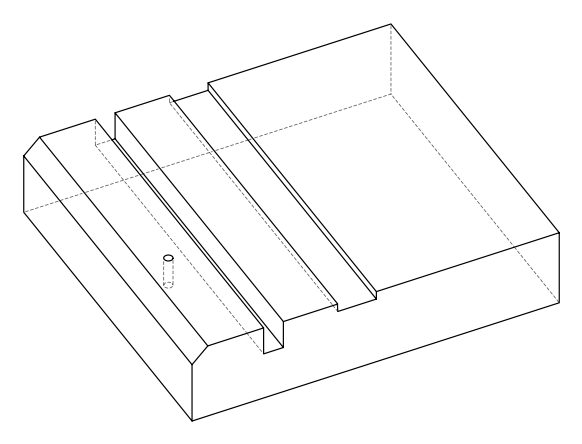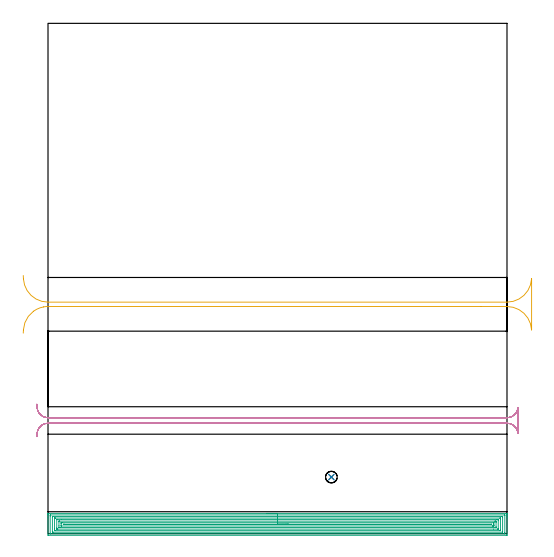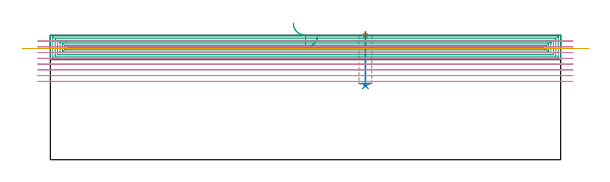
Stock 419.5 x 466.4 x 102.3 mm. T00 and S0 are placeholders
(PLAN: 5 operations, 4 tool changes, 44.7 min)
(1 SPOT_DRILL | STEP1POCKET | NXT0321_9005460120000 | 0.03 min | 1 mm3)
(2 DRILL_BLIND_HOLE_INTO_CENTER | STEP1POCKET | NXT0301_077 | 0.18 min | 3538 mm3)
(3 AREA_MILL | FG_CHAMFER_SURFACE | UGT0205_001 | 27.05 min | 83898 mm3)
(4 MILL_RECTANGULAR_SLOT | SLOT_RECTANGULAR | UGT0201_094 | Follow Part, ap 5, ae 75% | 14.98 min | 399057 mm3)
(5 MILL_RECTANGULAR_SLOT_1 | SLOT_RECTANGULAR_1 | UGT0201_009 | Follow Part, ap 11.25, ae 75% | 2.43 min | 224159 mm3)
(TOOL NXT0321_9005460120000 | NC Spot Drill, 142deg, 12mm, Carbide, Uncoated | D12 PA142 FL30 Z2)
(TOOL NXT0301_077 | Carbide Drill 10.6mm [860.1-1060-053A1-MM 2214] | D10.6 PA140 FL71 Z2)
(TOOL UGT0205_001 | Chamfer Mill 20 x 3 x 45 deg. | D20 FL50 Z2)
(TOOL UGT0201_094 | End mill 20 mm | D20 FL38 Z4)
(TOOL UGT0201_009 | End Mill 45 mm | D45 FL63 Z6)
(OP 1 SPOT_DRILL)
G17 G21 G94 G90
T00 M6
G54
G17 G0 G90 X259. Y51.7 S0 M3
G43 Z112.3 H0
G94 G81 G98 Z101.844 F250. R105.3
G80
M5
M2
(OP 2 DRILL_BLIND_HOLE_INTO_CENTER)
G17 G21 G94 G90
T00 M6
G54
G17 G0 G90 X259. Y51.7 S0 M3
G43 Z112.3 H1
G94 G81 G98 Z60.7 F250. R104.3
G80
M5
M2
(OP 3 AREA_MILL)
G17 G21 G94 G90
T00 M6
G54
G17 G0 G90 X199.75 Y18.5 S1061 M3
G43 Z112.3 H0
G94 G1 X199.788 Z111.428 F250.
X199.902 Z110.564
X200.091 Z109.712
X200.353 Z108.88
X200.687 Z108.074
X201.09 Z107.3
X201.558 Z106.564
X202.09 Z105.872
X202.679 Z105.229
X203.322 Z104.64
X204.014 Z104.108
X204.75 Z103.64
X205.524 Z103.237
X206.33 Z102.903
X207.162 Z102.641
X208.013 Z102.452
X208.878 Z102.338
X209.75 Z102.3
X419.324
X419.49 Y18.498 Z102.289
X419.493 Y18.435 Z102.227
X419.5 Y18.012 Z101.812
Y17.692 Z101.492
Y16.988 Z100.783
Y15.742 Z99.539
Y14.307 Z98.103
X419.499 Y-0.881 Z82.916
X419.495 Y-1.494 Z82.304
X419.492 Y-1.496 Z82.302
X418.877 Y-1.5 Z82.3
X0.623
X0.345 Y-1.497 Z82.302
X0.01 Y-1.492 Z82.306
X0. Y-1.152 Z82.646
Y14.578 Z98.373
Y16.988 Z100.783
Y17.692 Z101.492
Y18.012 Z101.812
X0.007 Y18.435 Z102.227
X0.01 Y18.498 Z102.289
X0.176 Y18.5 Z102.3
X209.75
Y17.086 Z100.886
X417.09
X417.188 Y17.085 Z100.885
X417.384 Y17.08 Z100.88
X417.491 Y17.075 Z100.875
X417.495 Y17.046 Z100.846
X417.498 Y16.988 Z100.788
X417.5 Y16.577 Z100.377
Y0.906 Z84.706
X417.499 Y0.497 Z84.297
X417.49 Y0.012 Z83.812
X417.474 Y-0.079 Z83.721
X417.286 Y-0.084 Z83.716
X417.188 Y-0.086 Z83.714
X2.41
X2.312 Y-0.085 Z83.715
X2.116 Y-0.08 Z83.72
X2.009 Y-0.075 Z83.725
X2.005 Y-0.046 Z83.754
X2.002 Y0.012 Z83.812
X2. Y0.423 Z84.223
Y16.094 Z99.894
X2.001 Y16.503 Z100.303
X2.01 Y16.988 Z100.788
X2.026 Y17.079 Z100.879
X2.214 Y17.084 Z100.884
X2.312 Y17.086 Z100.886
X209.75
Y15.672 Z99.472
X414.831 Y15.671 Z99.471
X415.302
X415.459 Y15.669 Z99.469
X415.484 Y15.666 Z99.466
X415.49 Y15.664 Z99.464
X415.493 Y15.635 Z99.435
X415.498 Y15.53 Z99.33
X415.499 Y15.398 Z99.198
X415.5 Y15.201 Z99.001
X415.499 Y1.602 Z85.402
X415.494 Y1.404 Z85.204
X415.49 Y1.349 Z85.149
X415.485 Y1.334 Z85.134
X415.477 Y1.333 Z85.133
X415.42 Y1.33 Z85.13
X415.302 Y1.329 Z85.129
X4.669
X4.198
X4.041 Y1.331 Z85.131
X4.016 Y1.334 Z85.134
X4.01 Y1.336 Z85.136
X4.007 Y1.365 Z85.165
X4.002 Y1.47 Z85.27
X4. Y1.997 Z85.797
X4.001 Y15.398 Z99.198
X4.006 Y15.596 Z99.396
X4.01 Y15.651 Z99.451
X4.015 Y15.666 Z99.466
X4.023 Y15.667 Z99.467
X4.08 Y15.67 Z99.47
X4.198 Y15.671 Z99.471
X209.75 Y15.672 Z99.472
Y14.257 Z98.057
X412.671
X413.468 Y14.252 Z98.052
X413.485 Y14.251 Z98.051
X413.49 Y14.236 Z98.036
X413.495 Y14.183 Z97.983
X413.498 Y14.076 Z97.876
X413.5 Y13.86 Z97.66
Y13.429 Z97.229
Y3.147 Z86.947
X413.498 Y2.927 Z86.727
X413.494 Y2.817 Z86.617
X413.49 Y2.764 Z86.564
X413.484 Y2.749 Z86.549
X413.46 Y2.748 Z86.548
X412.621 Y2.743 Z86.543
X412.571
X6.829
X6.032 Y2.748 Z86.548
X6.015 Y2.749 Z86.549
X6.01 Y2.764 Z86.564
X6.005 Y2.817 Z86.617
X6.002 Y2.924 Z86.724
X6. Y4.48 Z88.28
Y13.853 Z97.653
X6.002 Y14.073 Z97.873
X6.005 Y14.182 Z97.982
X6.01 Y14.236 Z98.036
X6.016 Y14.251 Z98.051
X6.04 Y14.252 Z98.052
X6.879 Y14.257 Z98.057
X6.929
X209.75
Y12.843 Z96.643
X410.511
X410.834 Y12.842 Z96.642
X411.409 Y12.839 Z96.639
X411.469 Y12.836 Z96.636
X411.49 Y12.822 Z96.622
X411.496 Y12.751 Z96.551
X411.498 Y12.52 Z96.32
X411.5 Y11.854 Z95.654
X411.499 Y4.23 Z88.03
X411.498 Y4.188 Z87.988
X411.494 Y4.168 Z87.968
X411.491 Y4.164 Z87.964
X411.478 Y4.162 Z87.962
X411.155 Y4.158 Z87.958
X407.135 Y4.157 Z87.957
X8.989
X8.666 Y4.158 Z87.958
X8.091 Y4.161 Z87.961
X8.031 Y4.164 Z87.964
X8.01 Y4.178 Z87.978
X8.004 Y4.249 Z88.049
X8.002 Y4.48 Z88.28
X8. Y5.146 Z88.946
X8.001 Y12.77 Z96.57
X8.002 Y12.812 Z96.612
X8.006 Y12.832 Z96.632
X8.009 Y12.836 Z96.636
X8.022 Y12.838 Z96.638
X8.345 Y12.842 Z96.642
X12.37 Y12.843 Z96.643
X209.75
Y11.429 Z95.229
X408.351
X409.046 Y11.428 Z95.228
X409.247 Y11.426 Z95.226
X409.419 Y11.422 Z95.222
X409.49 Y11.416 Z95.216
X409.493 Y11.374 Z95.174
X409.498 Y11.175 Z94.975
X409.5 Y10.734 Z94.534
Y10.28 Z94.08
Y6.266 Z90.066
Y5.813 Z89.613
X409.497 Y5.662 Z89.462
X409.494 Y5.607 Z89.407
X409.49 Y5.58 Z89.38
X409.479 Y5.578 Z89.378
X409.394 Y5.575 Z89.375
X409.046 Y5.572 Z89.372
X408.848 Y5.571 Z89.371
X11.149
X10.454 Y5.572 Z89.372
X10.253 Y5.574 Z89.374
X10.081 Y5.578 Z89.378
X10.01 Y5.584 Z89.384
X10.007 Y5.626 Z89.426
X10.002 Y5.825 Z89.625
X10. Y7.16 Z90.96
Y10.734 Z94.534
Y11.187 Z94.987
X10.003 Y11.338 Z95.138
X10.006 Y11.393 Z95.193
X10.01 Y11.419 Z95.219
X10.021 Y11.422 Z95.222
X10.106 Y11.425 Z95.225
X10.454 Y11.428 Z95.228
X10.652 Y11.429 Z95.229
X209.75
Y10.015 Z93.815
X407.084
X407.259 Y10.014 Z93.814
X407.433 Y10.011 Z93.811
X407.479 Y10.008 Z93.808
X407.491 Y10.001 Z93.801
X407.494 Y9.984 Z93.784
X407.499 Y9.92 Z93.72
X407.5 Y8.053 Z91.853
Y7.812 Z91.612
X407.494 Y7.16 Z90.96
X407.49 Y7.04 Z90.84
X407.483 Y6.992 Z90.792
X407.43 Y6.989 Z90.789
X407.259 Y6.987 Z90.787
X406.54 Y6.985 Z90.785
X406.365
X12.416
X12.241 Y6.986 Z90.786
X12.067 Y6.989 Z90.789
X12.02 Y6.992 Z90.792
X12.009 Y6.999 Z90.799
X12.006 Y7.016 Z90.816
X12.001 Y7.08 Z90.88
X12. Y8.947 Z92.747
Y9.187 Z92.987
X12.006 Y9.84 Z93.64
X12.01 Y9.96 Z93.76
X12.017 Y10.008 Z93.808
X12.07 Y10.011 Z93.811
X12.241 Y10.013 Z93.813
X12.96 Y10.015 Z93.815
X13.135
X209.75
Y8.601 Z92.401
X404.924 Y8.6 Z92.4
X405.125 Y8.599 Z92.399
X405.471 Y8.593 Z92.393
X405.49 Y8.486 Z92.286
X405.471 Y8.406 Z92.206
X405.124 Y8.401 Z92.201
X404.924 Y8.4 Z92.2
X404.578 Y8.399 Z92.199
X14.576 Y8.4 Z92.2
X14.23 Y8.402 Z92.202
X14.029 Y8.407 Z92.207
X14.01 Y8.514 Z92.314
X14.029 Y8.593 Z92.393
X14.376 Y8.599 Z92.399
X14.721 Y8.6 Z92.4
X14.922 Y8.601 Z92.401
X209.75
X210.622 Z92.439
X211.486 Z92.552
X212.338 Z92.741
X213.17 Z93.004
X213.976 Z93.337
X214.75 Z93.74
X215.486 Z94.209
X216.178 Z94.74
X216.821 Z95.329
X217.41 Z95.973
X217.941 Z96.665
X218.41 Z97.401
X218.813 Z98.174
X219.147 Z98.98
X219.409 Z99.812
X219.598 Z100.664
X219.712 Z101.529
X219.75 Z102.401
G0 Z112.3
M5
M2
(OP 4 MILL_RECTANGULAR_SLOT)
G17 G21 G94 G90
T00 M6
G54
G17 G0 G90 X-10.202 Y88.683 S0 M3
G43 Z112.3 H0
Z97.562
G94 G1 X-9.97 Y91.674 F250.
G2 X0. Y100.9 R10. F500.
G1 X419.5
G2 X429.47 Y91.674 R10.
G1 X429.5
Y115.226
X429.47
G2 X419.5 Y106. R10.
G1 X0.
G2 X-9.97 Y115.226 R10.
G1 X-10.202 Y118.217 F250.
G0 Y88.683 Z92.825
G1 X-9.97 Y91.674
G2 X0. Y100.9 R10. F500.
G1 X419.5
G2 X429.47 Y91.674 R10.
G1 X429.5
Y115.226
X429.47
G2 X419.5 Y106. R10.
G1 X0.
G2 X-9.97 Y115.226 R10.
G1 X-10.202 Y118.217 F250.
G0 Y88.683 Z88.087
G1 X-9.97 Y91.674
G2 X0. Y100.9 R10. F500.
G1 X419.5
G2 X429.47 Y91.674 R10.
G1 X429.5
Y115.226
X429.47
G2 X419.5 Y106. R10.
G1 X0.
G2 X-9.97 Y115.226 R10.
G1 X-10.202 Y118.217 F250.
G0 Y88.683 Z83.35
G1 X-9.97 Y91.674
G2 X0. Y100.9 R10. F500.
G1 X419.5
G2 X429.47 Y91.674 R10.
G1 X429.5
Y115.226
X429.47
G2 X419.5 Y106. R10.
G1 X0.
G2 X-9.97 Y115.226 R10.
G1 X-10.202 Y118.217 F250.
G0 Y88.683 Z78.612
G1 X-9.97 Y91.674
G2 X0. Y100.9 R10. F500.
G1 X419.5
G2 X429.47 Y91.674 R10.
G1 X429.5
Y115.226
X429.47
G2 X419.5 Y106. R10.
G1 X0.
G2 X-9.97 Y115.226 R10.
G1 X-10.202 Y118.217 F250.
G0 Y88.683 Z73.875
G1 X-9.97 Y91.674
G2 X0. Y100.9 R10. F500.
G1 X419.5
G2 X429.47 Y91.674 R10.
G1 X429.5
Y115.226
X429.47
G2 X419.5 Y106. R10.
G1 X0.
G2 X-9.97 Y115.226 R10.
G1 X-10.202 Y118.217 F250.
G0 Y88.683 Z69.137
G1 X-9.97 Y91.674
G2 X0. Y100.9 R10. F500.
G1 X419.5
G2 X429.47 Y91.674 R10.
G1 X429.5
Y115.226
X429.47
G2 X419.5 Y106. R10.
G1 X0.
G2 X-9.97 Y115.226 R10.
G1 X-10.202 Y118.217 F250.
G0 Y88.683 Z64.4
G1 X-9.97 Y91.674
G2 X0. Y100.9 R10. F500.
G1 X419.5
G2 X429.47 Y91.674 R10.
G1 X429.5
Y115.226
X429.47
G2 X419.5 Y106. R10.
G1 X0.
G2 X-9.97 Y115.226 R10.
G1 X-10.202 Y118.217 F250.
G0 Z112.3
M5
M2
(OP 5 MILL_RECTANGULAR_SLOT_1)
G17 G21 G94 G90
T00 M6
G54
G17 G0 G90 X-22.625 Y183.265 S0 M3
G43 Z112.3 H0
Z91.4
G94 G1 X-22.47 Y186.261 F250.
G2 X-13.261 Y203.277 R22.5 F500.
X-4.157 Y207.213 R22.5 F417.
X0. Y207.6 R22.5 F346.
G1 X395.819
X419.5 F500.
G2 X441.97 Y186.261 R22.5
G1 X442.
Y232.939
X441.97
G2 X419.5 Y211.6 R22.5
G1 X0.
G2 X-22.47 Y232.939 R22.5
G1 X-22.625 Y235.935 F250.
G0 Z112.3
M5
M2
